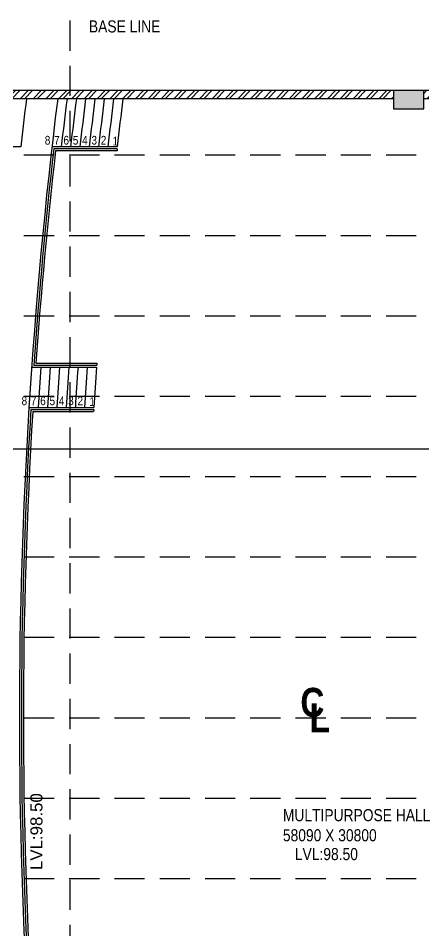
# Model space of a CAD drawing. Header units: millimetres. Extents: x 9926231 to 10238363, y -1347476 to -1088459.
# Drawn here: x 9980352 to 9990430, y -1223276 to -1200575 of the extents above; entities that cross this region are included whole.
import ezdxf

# ---------------------------------------------------------------- set-up
doc = ezdxf.new("R2010")
doc.units = ezdxf.units.MM
doc.header["$MEASUREMENT"] = 0
doc.linetypes.add('DASHED', pattern=[0.75, 0.5, -0.25])
for name, color, linetype in [('A-DIMN-200', 5, 'Continuous'), ('A-HATH-MSNY', 9, 'Continuous'), ('A-REFR-TARG-100', 7, 'Continuous'), ('A-STCS-RAIL', 14, 'Continuous'), ('A-STCS-STEP', 4, 'Continuous'), ('A-TEXT-NOTE-100', 4, 'Continuous'), ('A-WALL-MSNY', 3, 'Continuous'), ('S-COL', 200, 'Continuous'), ('S-HATH-CONC', 253, 'Continuous')]:
    doc.layers.add(name, color=color, linetype=linetype)
doc.styles.get("Standard").update_dxf_attribs({"font": 'arial.ttf'})

msp = doc.modelspace()

# ---------------------------------------------------------------- hatches: boundary and pattern name
at = {"layer": 'A-HATH-MSNY'}
h = msp.add_hatch(dxfattribs=at)
h.set_pattern_fill('ANSI32', color=8, scale=600, style=0)
h.set_pattern_definition([(45, (172847.32, -37706.77), (-159.099026, 159.099026), []), (45, (172953.4, -37706.77), (-159.099026, 159.099026), [])])
h.paths.add_polyline_path([(9989678.7, -1202376.7), (9979778.6, -1202376.6), (9979778.6, -1202576.6), (9989678.7, -1202576.7)])
h = msp.add_hatch(dxfattribs=at)
h.set_pattern_fill('ANSI32', color=8, scale=600, style=0)
h.set_pattern_definition([(45, (183272.4, -37706.77), (-159.099026, 159.099026), []), (45, (183378.47, -37706.77), (-159.099026, 159.099026), [])])
h.paths.add_polyline_path([(10000103.8, -1202376.7), (9990428.7, -1202376.6), (9990428.7, -1202576.6), (10000103.8, -1202576.7)])
at = {"layer": 'S-HATH-CONC'}
msp.add_hatch(color=8, dxfattribs=at).paths.add_polyline_path([(9989678.7, -1202826.6), (9989678.7, -1202376.6), (9990428.7, -1202376.6), (9990428.7, -1202826.6)])

# ---------------------------------------------------------------- linework, layer by layer
at = {"layer": 'A-DIMN-200', "color": 8}
msp.add_line((10024201.5, -1211295.3), (9964950, -1211295.3), dxfattribs=at)
at = {"layer": 'A-REFR-TARG-100', "color": 8, "linetype": 'DASHED', "ltscale": 1500}
for p, q in [((9981634.5, -1200632.2), (9981634.5, -1234484.8)), ((9964744.1, -1203976.4), (10024515.9, -1203976.4)), ((9964744.1, -1205976.4), (10024515.9, -1205976.4)), ((9964744.1, -1207976.4), (10024515.9, -1207976.4)), ((9964744.1, -1209976.4), (10024515.9, -1209976.4)), ((9964744.1, -1211976.4), (10024515.9, -1211976.4)), ((9964744.1, -1213976.4), (10024515.9, -1213976.4)), ((9964744.1, -1215976.4), (10024515.9, -1215976.4)), ((9964744.1, -1217976.4), (10024515.9, -1217976.4)), ((9964744.1, -1219976.4), (10024515.9, -1219976.4)), ((9964744.1, -1221976.4), (10024515.9, -1221976.4))]:
    msp.add_line(p, q, dxfattribs=at)
at = {"layer": 'A-STCS-RAIL', "color": 8}
for p, q in [((9982809.8, -1203826.5), (9981233.8, -1203826.5)), ((9982809.8, -1203876.5), (9981278.4, -1203876.5)), ((9982809.8, -1203826.5), (9982809.8, -1203876.5)), ((9980738.1, -1209209), (9982302, -1209209)), ((9980791.8, -1209159), (9982305.6, -1209159)), ((9980665.7, -1210309), (9982228.6, -1210309)), ((9980712.7, -1210359), (9982225.5, -1210359))]:
    msp.add_line(p, q, dxfattribs=at)
for radius, start, end in [(124996.3, 173.500071, 175.977925), (124946.3, 173.520535, 175.953328), (123436.3, 175.903741, 175.927008), (124996.3, 176.483238, 183.508611), (124946.3, 176.5048, 183.487046), (123436.3, 176.438735, 176.461989)]:
    msp.add_arc((10105426.6, -1217976.3), radius, start, end, dxfattribs=at)
at = {"layer": 'A-STCS-STEP', "color": 8}
for p, q in [((9980414.2, -1203776.5), (9980182.7, -1203776.5)), ((9982809.8, -1203776.5), (9981189.1, -1203776.5)), ((9980683.3, -1209259), (9982298.5, -1209259)), ((9980618.7, -1210259), (9982231.8, -1210259))]:
    msp.add_line(p, q, dxfattribs=at)
for centre, radius, start, end in [((10108995.5, -1217826.3), 129367.1, 183.922487, 183.922487), ((10108995.5, -1218108.6), 129367.1, 176.077513, 176.077513), ((10105426.6, -1217976.3), 125046.3, 172.925915, 187.07411), ((10105426.6, -1217976.3), 125816.3, 172.969428, 173.519701), ((10105426.6, -1217976.3), 124816.3, 172.912813, 173.467555), ((10105426.6, -1217976.3), 124586.3, 172.899662, 173.455443), ((10105426.6, -1217976.3), 124356.3, 172.886462, 173.443285), ((10105426.6, -1217976.3), 124126.3, 172.873213, 173.431082), ((10105426.6, -1217976.3), 123896.3, 172.859914, 173.418833), ((10105426.6, -1217976.3), 123666.3, 172.846565, 173.406538), ((10105426.6, -1217976.3), 123436.3, 172.833166, 173.394198), ((10105426.6, -1217976.3), 124816.3, 175.995124, 176.455164), ((10105426.6, -1217976.3), 124586.3, 175.987718, 176.448611), ((10105426.6, -1217976.3), 124356.3, 175.980285, 176.442034), ((10105426.6, -1217976.3), 124126.3, 175.972824, 176.435433), ((10105426.6, -1217976.3), 123896.3, 175.965336, 176.428807), ((10105426.6, -1217976.3), 123666.3, 175.95782, 176.422157), ((10105426.6, -1217976.3), 123436.3, 175.950275, 176.415482)]:
    msp.add_arc(centre, radius, start, end, dxfattribs=at)
at = {"layer": 'A-WALL-MSNY', "color": 8}
for p, q in [((9989678.7, -1202376.6), (9979778.6, -1202376.6)), ((10000103.8, -1202376.6), (9990428, -1202376.6)), ((9989678.7, -1202576.6), (9979778.6, -1202576.6)), ((10000103.8, -1202576.6), (9990428, -1202576.6))]:
    msp.add_line(p, q, dxfattribs=at)
at = {"layer": 'S-COL', "color": 8}
msp.add_lwpolyline([(9989678.7, -1202826.6), (9990428.7, -1202826.6), (9990428.7, -1202376.6), (9989678.7, -1202376.6)], close=True, dxfattribs=at)

# ---------------------------------------------------------------- texts
at = {"layer": 'A-TEXT-NOTE-100', "color": 8, "attachment_point": 1}
for s, insert, char_height, width in [('\\pxt0;{\\fArial Narrow|b0|i0|c0|p34;BASE LINE}', (9982108.4, -1200629.1), 300, 8675.954), ('{\\fArial Narrow|b0|i0|c0|p34;8}', (9981012.3, -1203502.5), 216, 3504.548), ('{\\fArial Narrow|b0|i0|c0|p34;7}', (9981244, -1203502.5), 216, 3504.548), ('{\\fArial Narrow|b0|i0|c0|p34;6}', (9981475.8, -1203502.5), 216, 3504.548), ('{\\fArial Narrow|b0|i0|c0|p34;5}', (9981707.6, -1203502.5), 216, 3504.548), ('{\\fArial Narrow|b0|i0|c0|p34;4}', (9981939.4, -1203502.5), 216, 3504.548), ('{\\fArial Narrow|b0|i0|c0|p34;3}', (9982171.2, -1203502.5), 216, 3504.548), ('{\\fArial Narrow|b0|i0|c0|p34;2}', (9982403, -1203502.5), 216, 3504.548), ('{\\fArial Narrow|b0|i0|c0|p34;1}', (9982697.8, -1203524.2), 216, 3504.548), ('{\\fArial Narrow|b0|i0|c0|p34;8}', (9980434.3, -1209985), 216, 3504.548), ('{\\fArial Narrow|b0|i0|c0|p34;7}', (9980666, -1209985), 216, 3504.548), ('{\\fArial Narrow|b0|i0|c0|p34;6}', (9980897.8, -1209985), 216, 3504.548), ('{\\fArial Narrow|b0|i0|c0|p34;5}', (9981129.6, -1209985), 216, 3504.548), ('{\\fArial Narrow|b0|i0|c0|p34;4}', (9981361.4, -1209985), 216, 3504.548), ('{\\fArial Narrow|b0|i0|c0|p34;3}', (9981593.2, -1209985), 216, 3504.548), ('{\\fArial Narrow|b0|i0|c0|p34;2}', (9981825, -1209985), 216, 3504.548), ('{\\fArial Narrow|b0|i0|c0|p34;1}', (9982119.8, -1210006.7), 216, 3504.548), ('\\pxt0;{\\fArial Narrow|b1|i0|c0|p34;C}', (9987364.9, -1217233.9), 720, 11681.827), ('\\pxt0;{\\fArial Narrow|b1|i0|c0|p34;L}', (9987593.6, -1217616.5), 720, 11681.827), ('\\pxt0;{\\fArial Narrow|b0|i0|c0|p34;MULTIPURPOSE HALL\\P58090 X 30800}', (9986929.8, -1220250.1), 300, 8675.954), ('{\\fArial Narrow|b0|i0|c0|p34;LVL:98.50}', (9987227.7, -1221218.7), 300, 8675.954)]:
    msp.add_mtext(s, dxfattribs=dict(at, insert=insert, char_height=char_height, width=width))
at = {"layer": 'A-TEXT-NOTE-100', "color": 8, "insert": (9980652.9, -1221765), "char_height": 300, "width": 8675.954, "attachment_point": 1, "rotation": 90}
msp.add_mtext('LVL:98.50\\P', dxfattribs=at)

doc.saveas('drawing.dxf')
